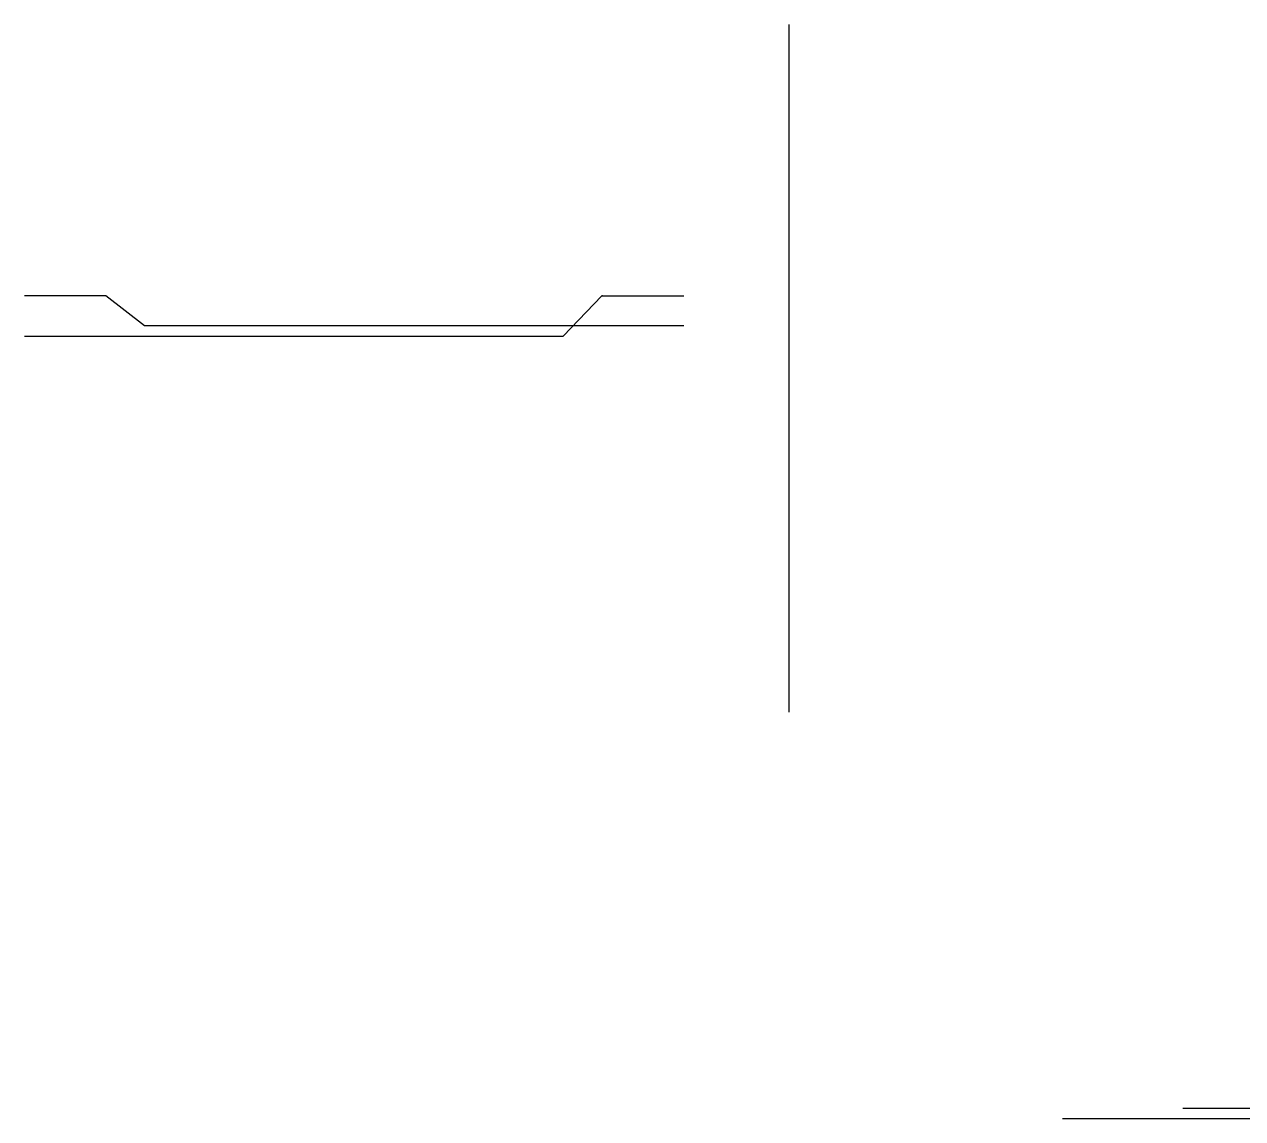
# Model space of a CAD drawing. Header units: inches. Extents: x 448145 to 618619, y -64863 to 148507.
# Drawn here: x 485758 to 492647, y 102111 to 108301 of the extents above; entities that cross this region are included whole.
import ezdxf

# ---------------------------------------------------------------- set-up
doc = ezdxf.new("R2010")
doc.units = ezdxf.units.IN
doc.header["$MEASUREMENT"] = 0

msp = doc.modelspace()

# ---------------------------------------------------------------- linework, layer by layer
at = {"ltscale": 10}
msp.add_line((490081.319, 108301.347), (490081.319, 104411.347), dxfattribs=at)
for p, q in [((486218.2, 106765.295), (485758.2, 106765.295)), ((486438.2, 106595.118), (486218.2, 106765.295)), ((488804.135, 106537.11), (489024.034, 106765.295)), ((489024.034, 106765.295), (489488.2, 106765.295)), ((489028.2, 106765.295), (489024.034, 106765.295)), ((489488.2, 106595.118), (486438.2, 106595.118)), ((485758.2, 106537.11), (488804.135, 106537.11)), ((495358.2, 102169.354), (492308.2, 102169.354)), ((491628.2, 102111.347), (494674.135, 102111.347))]:
    msp.add_line(p, q)

doc.saveas('drawing.dxf')
